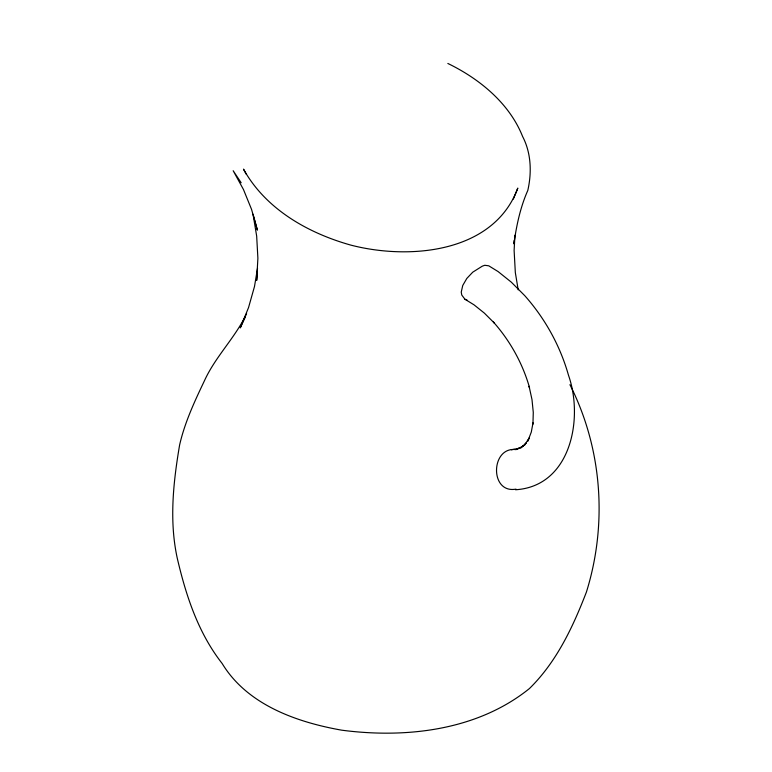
<?xml version="1.0" encoding="UTF-8"?>
<svg xmlns="http://www.w3.org/2000/svg" width="772" height="772" viewBox="0 0 772 772"><rect width="100%" height="100%" fill="white"/><g stroke="black" fill="none" stroke-linecap="round" stroke-linejoin="round"><path stroke-width="1.16" d="M532.931 424.31L533.278 412.393L531.995 399.616L529.09 386.289L529.534 387.65C522.625 363.39 510.109 340.857 493.366 322.001L494.186 322.908L484.333 313.085L474.037 304.843L464.927 299.227L461.772 295.039L461.241 292.125L462.737 285.495L466.809 278.451L472.753 272.178L482.288 266.176L484.787 265.278L488.763 265.819L498.085 271.561L511.305 282.156L524.777 295.686C544.955 318.411 560.047 345.576 568.366 374.816L568.81 376.186C583.526 419.312 570.585 486.302 515.561 489.757M514.943 235.267L514.113 250.446L515.329 272.574L518.195 289.847M257.433 272.033L256.671 280.439L257.887 258.234L256.671 236.107L253.033 214.24L257.385 230.114L251.556 209.386L243.47 189.536L233.173 170.728L241.173 182.771M514.239 240.256L513.911 243.865C516.458 225.598 520.299 207.34 527.807 190.423C531.869 172.465 531.223 153.03 522.596 136.47C509.366 103.178 479.393 78.744 447.837 63.458M257.53 268.241L254.499 286.48L248.545 307.565L240.266 327.907L245.264 317.157M533.027 422.757L531.31 432.03L527.845 441.092L529.167 438.062L524.352 445.347L525.8 443.533M513.351 199.06L517.809 188.088C493.723 253.332 408.851 260.203 350.72 245.081C307.796 232.999 265.674 209.135 243.498 169.126L246.364 174.356M246.596 313.741C235.199 337.779 215.398 356.577 204.387 380.866C194.525 401.575 184.74 422.496 179.615 444.971C173.275 482.326 169.087 521.032 177.319 558.455C186.033 595.791 198.182 632.857 222.124 663.466C247.185 704.778 296.409 722.129 341.697 730.177C406.101 738.63 477.405 730.486 529.438 688.547C556.602 661.903 572.911 627.047 586.421 592.047C607.68 523.812 602.218 448.522 569.929 384.688M526.523 442.626L520.502 448.088L523.339 445.946L516.217 449.536L519.479 448.156L511.363 449.815M516.005 489.139C489.419 493.935 490.664 446.312 516.024 449.613M464.927 299.227L467.369 300.289"/></g></svg>
